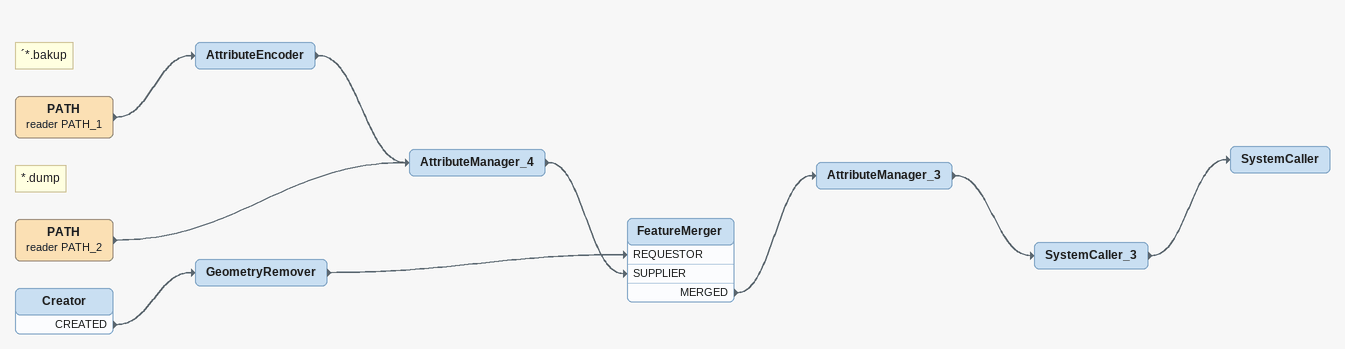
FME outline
Note: ´*.bakup
PATH (reader PATH_1)
    -> AttributeEncoder
AttributeEncoder
    -> AttributeManager_4
Creator
    CREATED -> GeometryRemover
GeometryRemover
    -> FeatureMerger [REQUESTOR]
Note: *.dump
PATH (reader PATH_2)
    -> AttributeManager_4
AttributeManager_4
    -> FeatureMerger [SUPPLIER]
FeatureMerger
    MERGED -> AttributeManager_3
AttributeManager_3
    -> SystemCaller_3
SystemCaller_3
    -> SystemCaller
SystemCaller
